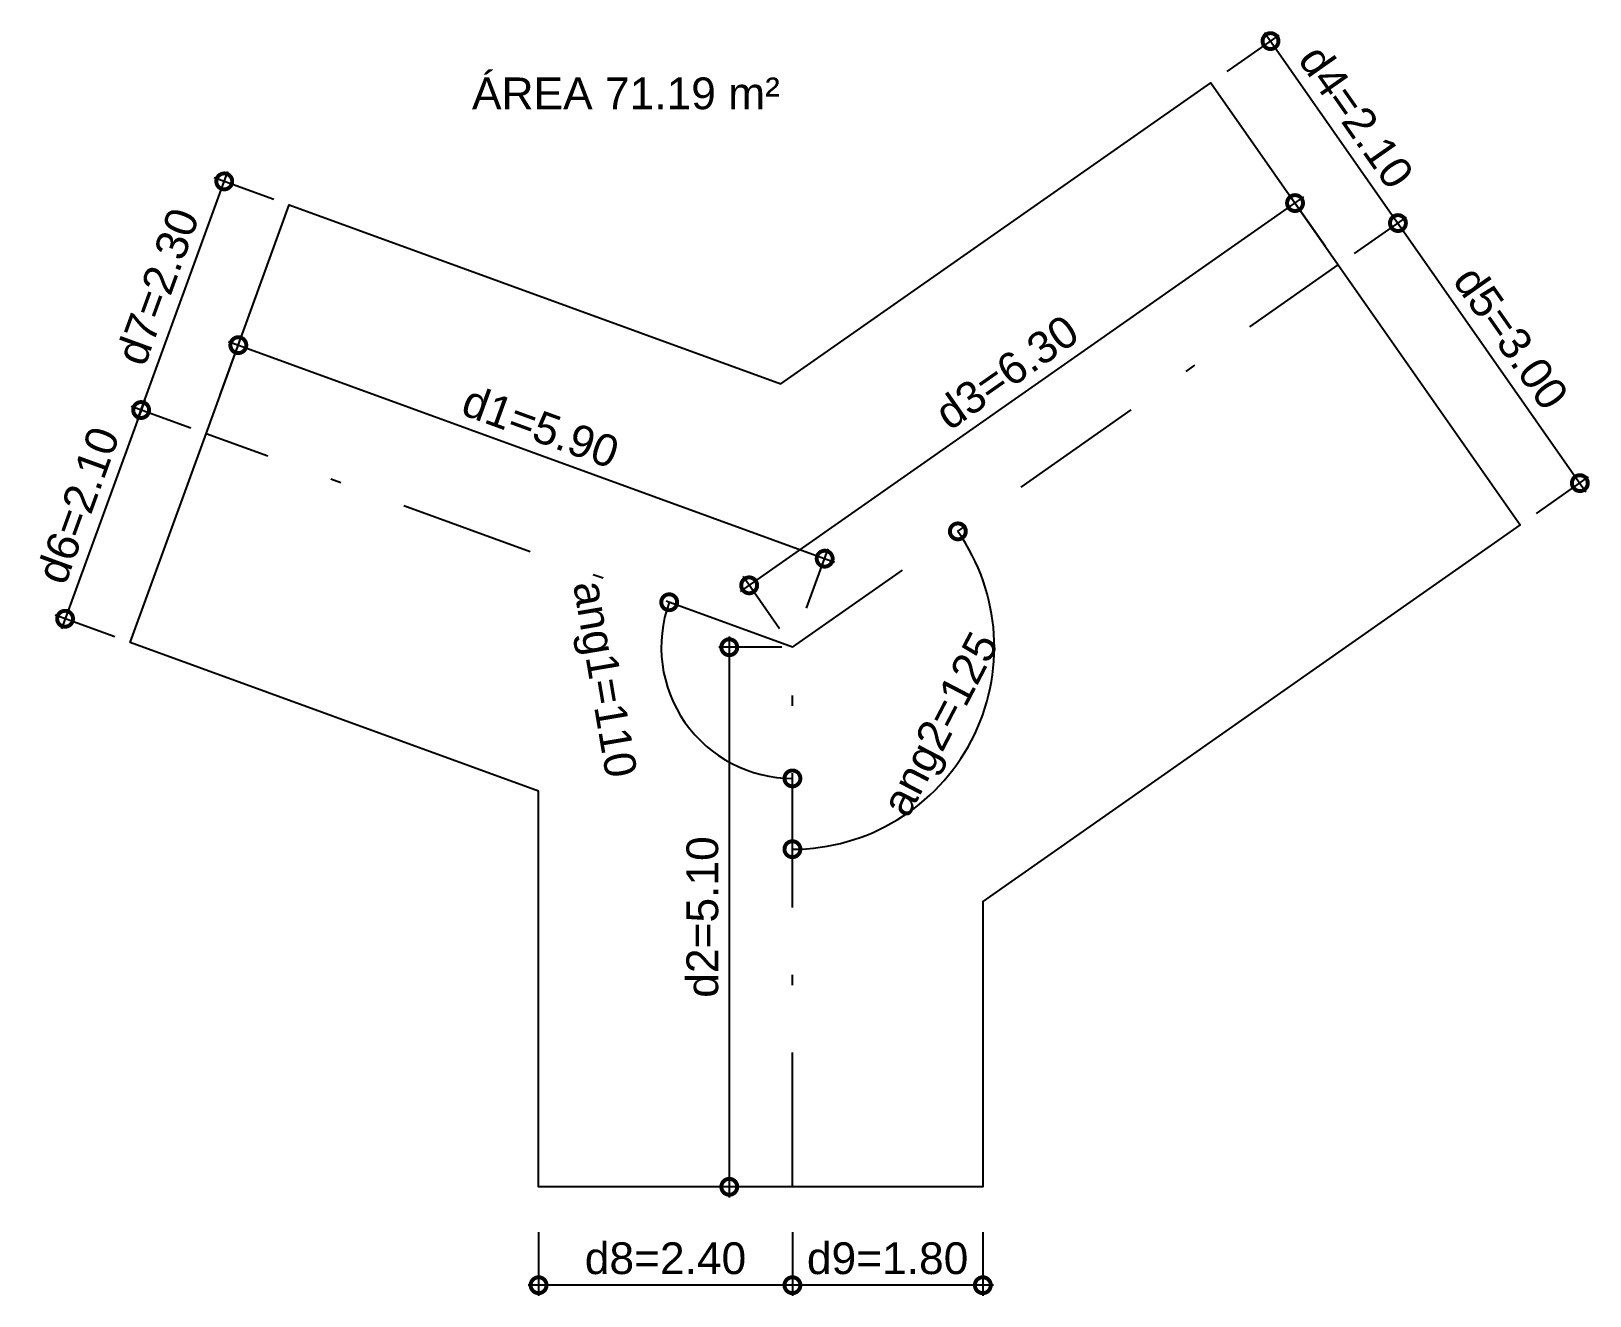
# Model space of a CAD drawing. Header units: metres. Extents: x -6.5 to 8.3, y -6.9 to 5.1.
import ezdxf

# ---------------------------------------------------------------- set-up
doc = ezdxf.new("R2010")
doc.units = ezdxf.units.M
doc.header["$LTSCALE"] = 0.1
doc.linetypes.add('DASHDOT', pattern=[25.4, 12.7, -6.35, 0, -6.35])
doc.layers.add('ARQ_EIXO CINZA 04', color=139, linetype='DASHDOT')
doc.layers.add('SIMB_01', color=1, linetype='Continuous')
doc.layers.add('COTA AZUL', color=5, linetype='Continuous', lineweight=25, true_color=0x0000ff)
doc.styles.add('Annot_3.0mm', font='arial.ttf', dxfattribs={"height": 3})
doc.styles.add('cota', font='arial.ttf')
doc.dimstyles.new('Info 01 - annot', dxfattribs={"dimtxt": 3, "dimasz": 3, "dimexe": 1, "dimexo": 1, "dimgap": 1, "dimtad": 1, "dimzin": 4, "dimtxsty": 'cota', "dimblk": 'DOTSMALL', "dimcen": 2, "dimdle": 1, "dimclrd": 256, "dimclre": 256, "dimclrt": 1, "dimazin": 2, "dimtfac": 0.09, "dimtmove": 2, "dimatfit": 2, "dimfxl": 5, "dimfxlon": 1, "dimtolj": 1, "dimtzin": 4, "dimlwd": -1, "dimarcsym": 1})

# ---------------------------------------------------------------- blocks, each defined once
blk = doc.blocks.new('_DotSmall')
at = {"color": 0, "linetype": 'ByBlock', "const_width": 0.5}
blk.add_lwpolyline([(-0.0625, 0, 1), (0.0625, 0, 1)], format="xyb", close=True, dxfattribs=at)
blk = doc.blocks.new('*D6')
at = {"layer": 'COTA AZUL', "lineweight": -2, "transparency": 16777216}
for p, q in [((-4.696, 1.663), (-4.491, 2.226)), ((0.848, -0.355), (1.053, 0.208))]:
    blk.add_line(p, q, dxfattribs=at)
at = {"layer": 'COTA AZUL', "transparency": 16777216}
blk.add_line((-4.619, 2.167), (1.113, 0.08), dxfattribs=at)
at = {"layer": 'Defpoints', "color": 0, "transparency": 16777216}
for p in [(-4.83, 1.295), (1.019, 0.114), (0.714, -0.723)]:
    blk.add_point(p, dxfattribs=at)
at = {"layer": 'COTA AZUL', "transparency": 16777216, "xscale": 0.3, "yscale": 0.3, "zscale": 0.3}
for p, rotation in [((-4.525, 2.132), 160), ((1.019, 0.114), 340)]:
    blk.add_blockref('_DotSmall', p, dxfattribs=dict(at, rotation=rotation))
at = {"layer": 'COTA AZUL', "color": 1, "transparency": 16777216, "insert": (-1.667, 1.361), "char_height": 0.3, "attachment_point": 5, "rotation": 340, "style": 'cota'}
blk.add_mtext('\\A1;d1=5.90', dxfattribs=at)
blk = doc.blocks.new('*D8')
at = {"layer": 'COTA AZUL', "lineweight": -2, "transparency": 16777216}
for p, q in [((0.614, -0.723), (0.017, -0.723)), ((0.614, -5.823), (0.017, -5.823))]:
    blk.add_line(p, q, dxfattribs=at)
at = {"layer": 'COTA AZUL', "transparency": 16777216}
blk.add_line((0.117, -0.623), (0.117, -5.923), dxfattribs=at)
at = {"layer": 'Defpoints', "color": 0, "transparency": 16777216}
for p in [(0.714, -0.723), (0.117, -5.823), (0.714, -5.823)]:
    blk.add_point(p, dxfattribs=at)
at = {"layer": 'COTA AZUL', "transparency": 16777216, "xscale": 0.3, "yscale": 0.3, "zscale": 0.3}
for p, rotation in [((0.117, -0.723), 90), ((0.117, -5.823), 270)]:
    blk.add_blockref('_DotSmall', p, dxfattribs=dict(at, rotation=rotation))
at = {"layer": 'COTA AZUL', "color": 1, "transparency": 16777216, "insert": (-0.136, -3.273), "char_height": 0.3, "attachment_point": 5, "rotation": 90, "style": 'cota'}
blk.add_mtext('\\A1;d2=5.10', dxfattribs=at)
blk = doc.blocks.new('*D7')
at = {"layer": 'COTA AZUL', "lineweight": -2, "transparency": 16777216}
for p, q in [((5.753, 3.066), (5.408, 3.557)), ((0.592, -0.548), (0.248, -0.056))]:
    blk.add_line(p, q, dxfattribs=at)
at = {"layer": 'COTA AZUL', "transparency": 16777216}
blk.add_line((0.223, -0.196), (5.548, 3.533), dxfattribs=at)
at = {"layer": 'Defpoints', "color": 0, "transparency": 16777216}
for p in [(5.466, 3.475), (5.875, 2.891), (0.714, -0.723)]:
    blk.add_point(p, dxfattribs=at)
at = {"layer": 'COTA AZUL', "transparency": 16777216, "xscale": 0.3, "yscale": 0.3, "zscale": 0.3}
for p, rotation in [((5.466, 3.475), 35.00000000000001), ((0.305, -0.138), 215)]:
    blk.add_blockref('_DotSmall', p, dxfattribs=dict(at, rotation=rotation))
at = {"layer": 'COTA AZUL', "color": 1, "transparency": 16777216, "insert": (2.74, 1.876), "char_height": 0.3, "attachment_point": 5, "rotation": 35, "style": 'cota'}
blk.add_mtext('\\A1;d3=6.30', dxfattribs=at)
blk = doc.blocks.new('*D2')
at = {"layer": 'COTA AZUL', "lineweight": -2, "transparency": 16777216}
for p, q in [((4.825, 4.719), (5.316, 5.063)), ((6.029, 2.999), (6.521, 3.343))]:
    blk.add_line(p, q, dxfattribs=at)
at = {"layer": 'COTA AZUL', "transparency": 16777216}
blk.add_line((5.177, 5.088), (6.496, 3.204), dxfattribs=at)
at = {"layer": 'Defpoints', "color": 0, "transparency": 16777216}
for p in [(4.67, 4.611), (6.439, 3.286), (5.875, 2.891)]:
    blk.add_point(p, dxfattribs=at)
at = {"layer": 'COTA AZUL', "transparency": 16777216, "xscale": 0.3, "yscale": 0.3, "zscale": 0.3}
for p, rotation in [((5.234, 5.006), 125.0000000000001), ((6.439, 3.286), 305.0000000000001)]:
    blk.add_blockref('_DotSmall', p, dxfattribs=dict(at, rotation=rotation))
at = {"layer": 'COTA AZUL', "color": 1, "transparency": 16777216, "insert": (6.044, 4.291), "char_height": 0.3, "attachment_point": 5, "rotation": 305, "style": 'cota'}
blk.add_mtext('\\A1;d4=2.10', dxfattribs=at)
blk = doc.blocks.new('*D3')
at = {"layer": 'COTA AZUL', "lineweight": -2, "transparency": 16777216}
for p, q in [((6.029, 2.999), (6.521, 3.343)), ((7.75, 0.541), (8.241, 0.886))]:
    blk.add_line(p, q, dxfattribs=at)
at = {"layer": 'COTA AZUL', "transparency": 16777216}
blk.add_line((6.381, 3.368), (8.217, 0.746), dxfattribs=at)
at = {"layer": 'Defpoints', "color": 0, "transparency": 16777216}
for p in [(5.875, 2.891), (8.159, 0.828), (7.596, 0.433)]:
    blk.add_point(p, dxfattribs=at)
at = {"layer": 'COTA AZUL', "transparency": 16777216, "xscale": 0.3, "yscale": 0.3, "zscale": 0.3}
for p, rotation in [((6.439, 3.286), 125), ((8.159, 0.828), 304.9999999999999)]:
    blk.add_blockref('_DotSmall', p, dxfattribs=dict(at, rotation=rotation))
at = {"layer": 'COTA AZUL', "color": 1, "transparency": 16777216, "insert": (7.507, 2.202), "char_height": 0.3, "attachment_point": 5, "rotation": 305, "style": 'cota'}
blk.add_mtext('\\A1;d5=3.00', dxfattribs=at)
blk = doc.blocks.new('*D5')
at = {"layer": 'COTA AZUL', "transparency": 16777216}
blk.add_line((-5.41, 1.613), (-6.197, -0.548), dxfattribs=at)
at = {"layer": 'COTA AZUL', "lineweight": -2, "transparency": 16777216}
for p, q in [((-4.975, 1.348), (-5.538, 1.553)), ((-5.693, -0.625), (-6.257, -0.42))]:
    blk.add_line(p, q, dxfattribs=at)
at = {"layer": 'Defpoints', "color": 0, "transparency": 16777216}
for p in [(-4.83, 1.295), (-6.163, -0.454), (-5.548, -0.678)]:
    blk.add_point(p, dxfattribs=at)
at = {"layer": 'COTA AZUL', "transparency": 16777216, "xscale": 0.3, "yscale": 0.3, "zscale": 0.3}
for p, rotation in [((-5.444, 1.519), 70), ((-6.163, -0.454), 250)]:
    blk.add_blockref('_DotSmall', p, dxfattribs=dict(at, rotation=rotation))
at = {"layer": 'COTA AZUL', "color": 1, "transparency": 16777216, "insert": (-6.041, 0.619), "char_height": 0.3, "attachment_point": 5, "rotation": 70, "style": 'cota'}
blk.add_mtext('\\A1;d6=2.10', dxfattribs=at)
blk = doc.blocks.new('*D4')
at = {"layer": 'COTA AZUL', "transparency": 16777216}
blk.add_line((-5.479, 1.425), (-4.624, 3.774), dxfattribs=at)
at = {"layer": 'COTA AZUL', "lineweight": -2, "transparency": 16777216}
for p, q in [((-4.188, 3.509), (-4.752, 3.714)), ((-4.975, 1.348), (-5.538, 1.553))]:
    blk.add_line(p, q, dxfattribs=at)
at = {"layer": 'Defpoints', "color": 0, "transparency": 16777216}
for p in [(-4.658, 3.68), (-4.043, 3.457), (-4.83, 1.295)]:
    blk.add_point(p, dxfattribs=at)
at = {"layer": 'COTA AZUL', "transparency": 16777216, "xscale": 0.3, "yscale": 0.3, "zscale": 0.3}
for p, rotation in [((-4.658, 3.68), 70.00000000000003), ((-5.444, 1.519), 250)]:
    blk.add_blockref('_DotSmall', p, dxfattribs=dict(at, rotation=rotation))
at = {"layer": 'COTA AZUL', "color": 1, "transparency": 16777216, "insert": (-5.289, 2.686), "char_height": 0.3, "attachment_point": 5, "rotation": 70, "style": 'cota'}
blk.add_mtext('\\A1;d7=2.30', dxfattribs=at)
blk = doc.blocks.new('*D12')
at = {"layer": 'COTA AZUL', "lineweight": -2, "transparency": 16777216}
for p, q in [((-1.686, -6.253), (-1.686, -6.853)), ((0.714, -6.253), (0.714, -6.853))]:
    blk.add_line(p, q, dxfattribs=at)
at = {"layer": 'COTA AZUL', "transparency": 16777216}
blk.add_line((0.814, -6.753), (-1.786, -6.753), dxfattribs=at)
at = {"layer": 'Defpoints', "color": 0, "transparency": 16777216}
for p in [(-1.686, -5.823), (0.714, -5.823), (-1.686, -6.753)]:
    blk.add_point(p, dxfattribs=at)
at = {"layer": 'COTA AZUL', "transparency": 16777216, "xscale": 0.3, "yscale": 0.3, "zscale": 0.3, "rotation": 180}
blk.add_blockref('_DotSmall', (-1.686, -6.753), dxfattribs=at)
at = {"layer": 'COTA AZUL', "transparency": 16777216, "xscale": 0.3, "yscale": 0.3, "zscale": 0.3}
blk.add_blockref('_DotSmall', (0.714, -6.753), dxfattribs=at)
at = {"layer": 'COTA AZUL', "color": 1, "transparency": 16777216, "insert": (-0.486, -6.5), "char_height": 0.3, "attachment_point": 5, "style": 'cota'}
blk.add_mtext('\\A1;d8=2.40', dxfattribs=at)
blk = doc.blocks.new('*D11')
at = {"layer": 'COTA AZUL', "lineweight": -2, "transparency": 16777216}
for p, q in [((0.714, -6.253), (0.714, -6.853)), ((2.514, -6.253), (2.514, -6.853))]:
    blk.add_line(p, q, dxfattribs=at)
at = {"layer": 'COTA AZUL', "transparency": 16777216}
blk.add_line((2.614, -6.753), (0.614, -6.753), dxfattribs=at)
at = {"layer": 'Defpoints', "color": 0, "transparency": 16777216}
for p in [(0.714, -5.823), (2.514, -5.823), (0.714, -6.753)]:
    blk.add_point(p, dxfattribs=at)
at = {"layer": 'COTA AZUL', "transparency": 16777216, "xscale": 0.3, "yscale": 0.3, "zscale": 0.3, "rotation": 180}
blk.add_blockref('_DotSmall', (0.714, -6.753), dxfattribs=at)
at = {"layer": 'COTA AZUL', "transparency": 16777216, "xscale": 0.3, "yscale": 0.3, "zscale": 0.3}
blk.add_blockref('_DotSmall', (2.514, -6.753), dxfattribs=at)
at = {"layer": 'COTA AZUL', "color": 1, "transparency": 16777216, "insert": (1.614, -6.5), "char_height": 0.3, "attachment_point": 5, "style": 'cota'}
blk.add_mtext('\\A1;d9=1.80', dxfattribs=at)
blk = doc.blocks.new('*D9')
at = {"layer": 'COTA AZUL', "transparency": 16777216}
blk.add_arc((0.714, -0.723), 1.24, 160, 270, dxfattribs=at)
at = {"layer": 'Defpoints', "color": 0, "transparency": 16777216}
for p in [(-4.83, 1.295), (0.714, -0.723), (0.714, -0.723), (-0.026, -1.718), (0.714, -5.823)]:
    blk.add_point(p, dxfattribs=at)
at = {"layer": 'COTA AZUL', "transparency": 16777216, "xscale": 0.3, "yscale": 0.3, "zscale": 0.3, "rotation": 70.00000000000003}
blk.add_blockref('_DotSmall', (-0.451, -0.298), dxfattribs=at)
at = {"layer": 'COTA AZUL', "transparency": 16777216, "xscale": 0.3, "yscale": 0.3, "zscale": 0.3}
blk.add_blockref('_DotSmall', (0.714, -1.963), dxfattribs=at)
at = {"layer": 'COTA AZUL', "color": 1, "transparency": 16777216, "insert": (-1.099, -1.031), "char_height": 0.3, "attachment_point": 5, "rotation": 279.6592, "style": 'cota'}
blk.add_mtext('\\A1;ang1=110', dxfattribs=at)
blk = doc.blocks.new('*D10')
at = {"layer": 'COTA AZUL', "transparency": 16777216}
blk.add_arc((0.714, -0.723), 1.909, 270, 35, dxfattribs=at)
at = {"layer": 'Defpoints', "color": 0, "transparency": 16777216}
for p in [(5.875, 2.891), (0.714, -0.723), (0.714, -0.723), (1.983, -2.149), (0.714, -5.823)]:
    blk.add_point(p, dxfattribs=at)
at = {"layer": 'COTA AZUL', "transparency": 16777216, "xscale": 0.3, "yscale": 0.3, "zscale": 0.3}
for p, rotation in [((2.278, 0.372), 125), ((0.714, -2.632), 180)]:
    blk.add_blockref('_DotSmall', p, dxfattribs=dict(at, rotation=rotation))
at = {"layer": 'COTA AZUL', "color": 1, "transparency": 16777216, "insert": (2.146, -1.468), "char_height": 0.3, "attachment_point": 5, "rotation": 62.5, "style": 'cota'}
blk.add_mtext('\\A1;ang2=125', dxfattribs=at)

msp = doc.modelspace()

# ---------------------------------------------------------------- linework, layer by layer
msp.add_lwpolyline([(-4.83, 1.295), (-4.043, 3.457), (0.605, 1.765), (4.67, 4.611), (5.875, 2.891), (7.596, 0.433), (2.514, -3.125), (2.514, -5.823), (0.714, -5.823), (-1.686, -5.823), (-1.686, -2.084), (-5.548, -0.678), (-4.83, 1.295)])
at = {"layer": 'ARQ_EIXO CINZA 04'}
for p, q in [((0.714, -0.723), (5.875, 2.891)), ((0.714, -0.723), (-4.83, 1.295)), ((0.714, -5.823), (0.714, -0.723))]:
    msp.add_line(p, q, dxfattribs=at)

# ---------------------------------------------------------------- texts
at = {"layer": 'SIMB_01', "insert": (-2.316, 4.662), "char_height": 0.3, "width": 3.9108, "attachment_point": 1, "style": 'Annot_3.0mm'}
msp.add_mtext('ÁREA 71.19 m²', dxfattribs=at)

# ---------------------------------------------------------------- dimensions: what is measured, and where the dimension line sits
at = {"layer": 'COTA AZUL'}
for p1, p2, distance, text, picture, middle in [((4.67, 4.611), (5.875, 2.891), 0.688, 'd4=2.10', '*D2', (6.044, 4.291)), ((-4.83, 1.295), (-4.043, 3.457), 0.654, 'd7=2.30', '*D4', (-5.289, 2.686)), ((0.714, -0.723), (5.875, 2.891), 0.713, 'd3=6.30', '*D7', (2.74, 1.876)), ((5.875, 2.891), (7.596, 0.433), 0.688, 'd5=3.00', '*D3', (7.507, 2.202)), ((-4.83, 1.295), (0.714, -0.723), 0.891, 'd1=5.90', '*D6', (-1.667, 1.361)), ((-4.83, 1.295), (-5.548, -0.678), -0.654, 'd6=2.10', '*D5', (-6.041, 0.619)), ((0.714, -5.823), (-1.686, -5.823), 0.931, 'd8=2.40', '*D12', (-0.486, -6.5)), ((2.514, -5.823), (0.714, -5.823), 0.931, 'd9=1.80', '*D11', (1.614, -6.5))]:
    dim = msp.add_aligned_dim(p1=p1, p2=p2, distance=distance, text=text, dimstyle='Info 01 - annot', override={"dimscale": 0}, dxfattribs=at)
    dim.commit()
    dim.dimension.update_dxf_attribs({"geometry": picture, "text_midpoint": middle})
dim = msp.add_angular_dim_2l(base=(1.983, -2.149), line1=((0.714, -0.723), (5.875, 2.891)), line2=((0.714, -5.823), (0.714, -0.723)), text='ang2=125', dimstyle='Info 01 - annot', override={"dimscale": 0}, dxfattribs=at)
dim.commit()
dim.dimension.update_dxf_attribs({"geometry": '*D10', "text_midpoint": (2.146, -1.468)})
dim = msp.add_angular_dim_2l(base=(-0.026, -1.718), line1=((0.714, -0.723), (-4.83, 1.295)), line2=((0.714, -5.823), (0.714, -0.723)), text='ang1=110', dimstyle='Info 01 - annot', override={"dimscale": 0}, dxfattribs=at)
dim.commit()
dim.dimension.update_dxf_attribs({"geometry": '*D9', "text_midpoint": (-1.099, -1.031), "dimtype": 162})
dim = msp.add_linear_dim(base=(0.117, -5.823), p1=(0.714, -0.723), p2=(0.714, -5.823), angle=90, text='d2=5.10', dimstyle='Info 01 - annot', override={"dimscale": 0}, dxfattribs=at)
dim.commit()
dim.dimension.update_dxf_attribs({"geometry": '*D8', "text_midpoint": (-0.136, -3.273)})

doc.saveas('drawing.dxf')
